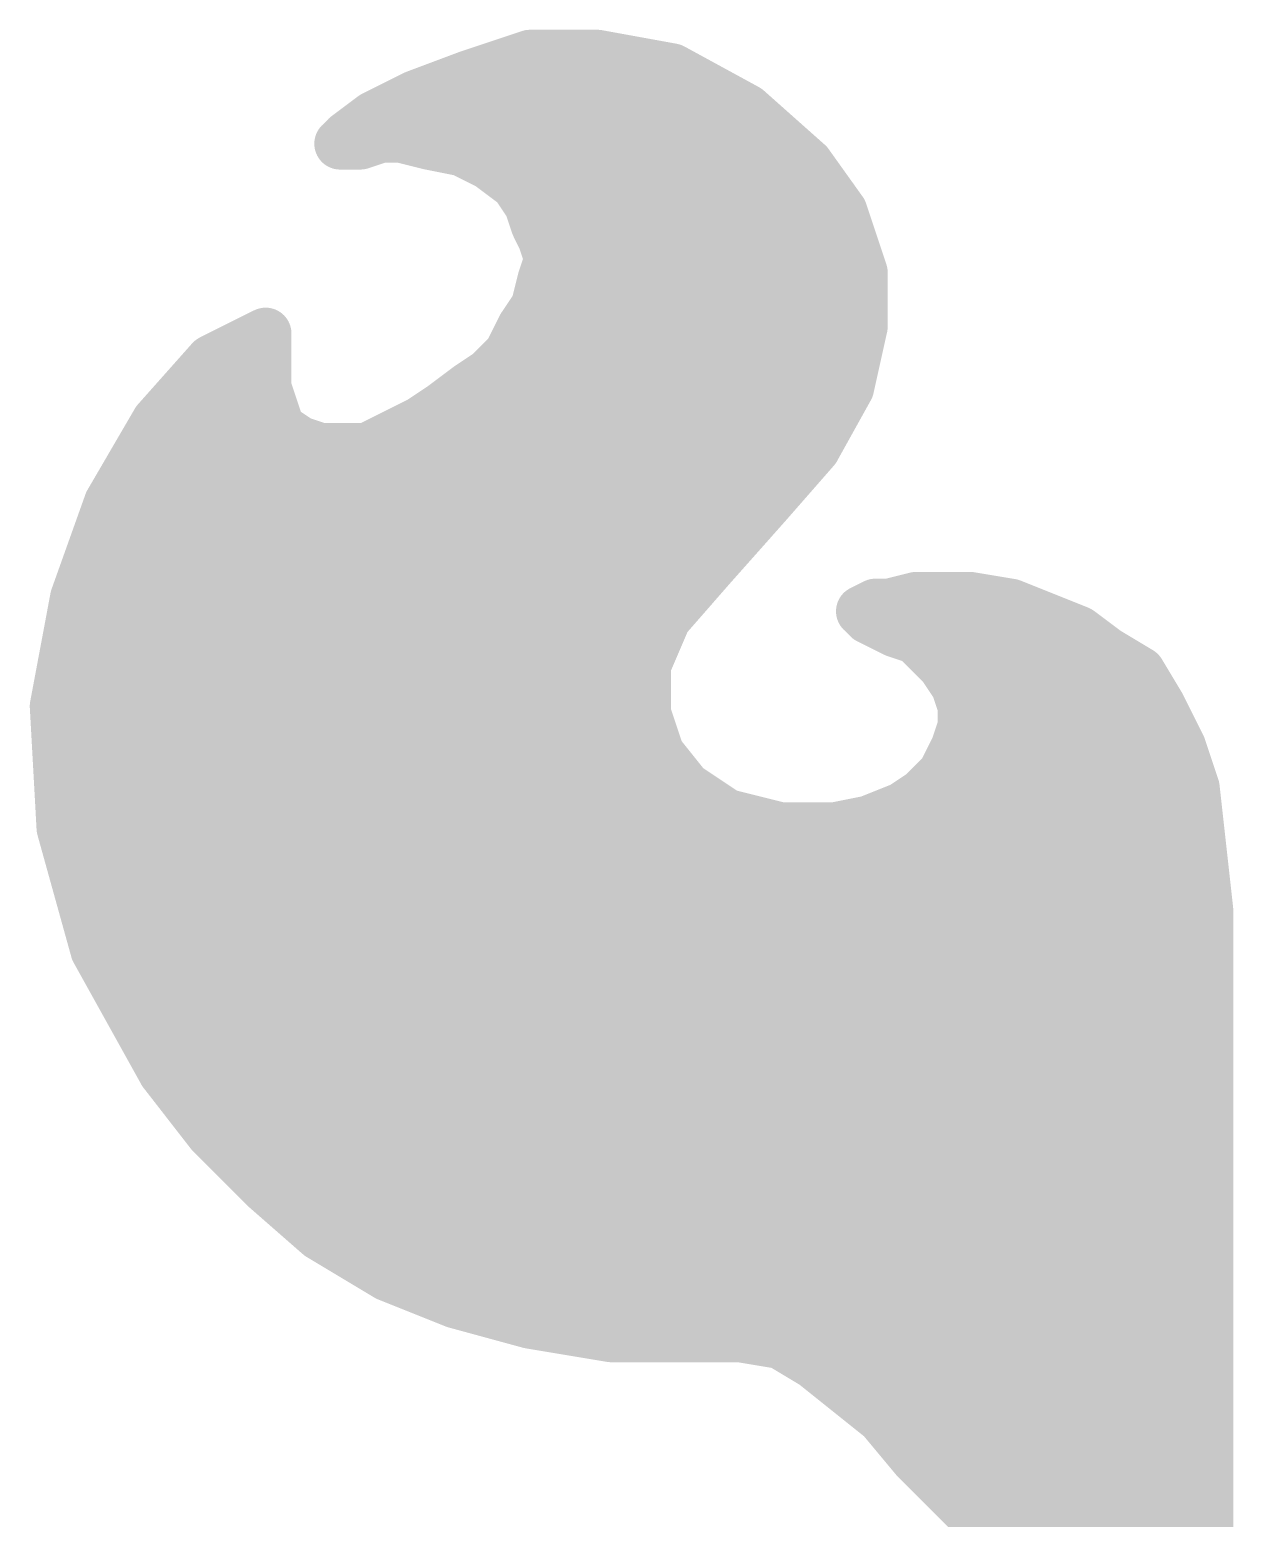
# Model space of a CAD drawing. Extents: x -41 to 66, y -21 to 32.
# Drawn here: x 10.071 to 11.847, y 22.971 to 25.167 of the extents above; entities that cross this region are included whole.
import ezdxf

# ---------------------------------------------------------------- set-up
doc = ezdxf.new("R2010")
doc.units = 0
doc.layers.add('22', color=40, linetype='CONTINUOUS')

msp = doc.modelspace()

# ---------------------------------------------------------------- linework, layer by layer
at = {"layer": '22', "const_width": 0.0762}
for points in [[(10.719, 25.099), (10.809, 25.129)], [(10.809, 25.129), (10.909, 25.129)], [(10.909, 25.129), (11.019, 25.109)], [(10.639, 25.069), (10.719, 25.099)], [(11.019, 25.109), (11.129, 25.049)], [(10.579, 25.039), (10.639, 25.069)], [(10.6411, 25.0698), (11.0909, 25.0698)], [(11.129, 25.049), (11.219, 24.969)], [(10.539, 25.009), (10.579, 25.039)], [(10.529, 24.999), (10.539, 25.009)], [(10.589, 25.009), (10.559, 24.999)], [(10.619, 25.009), (10.589, 25.009)], [(10.659, 24.999), (10.619, 25.009)], [(10.559, 24.999), (10.529, 24.999)], [(10.709, 24.989), (10.659, 24.999)], [(10.686, 24.9936), (11.1913, 24.9936)], [(10.749, 24.969), (10.709, 24.989)], [(10.789, 24.939), (10.749, 24.969)], [(11.219, 24.969), (11.269, 24.899)], [(10.809, 24.909), (10.789, 24.939)], [(10.8034, 24.9174), (11.2559, 24.9174)], [(10.819, 24.879), (10.809, 24.909)], [(11.269, 24.899), (11.299, 24.809)], [(10.829, 24.859), (10.819, 24.879)], [(10.839, 24.829), (10.829, 24.859)], [(10.829, 24.799), (10.839, 24.829)], [(10.8349, 24.8412), (11.2883, 24.8412)], [(11.299, 24.809), (11.299, 24.729)], [(10.819, 24.759), (10.829, 24.799)], [(10.8205, 24.765), (11.299, 24.765)], [(10.799, 24.729), (10.819, 24.759)], [(10.339, 24.679), (10.419, 24.719)], [(10.419, 24.719), (10.419, 24.639)], [(10.779, 24.689), (10.799, 24.729)], [(11.299, 24.729), (11.279, 24.639)], [(10.259, 24.589), (10.339, 24.679)], [(10.3586, 24.6888), (10.419, 24.6888)], [(10.749, 24.659), (10.779, 24.689)], [(10.7788, 24.6888), (11.2901, 24.6888)], [(10.719, 24.639), (10.749, 24.659)], [(10.419, 24.639), (10.439, 24.579)], [(10.679, 24.609), (10.719, 24.639)], [(11.279, 24.639), (11.229, 24.549)], [(10.28, 24.6126), (10.4278, 24.6126)], [(10.649, 24.589), (10.679, 24.609)], [(10.6838, 24.6126), (11.2643, 24.6126)], [(10.189, 24.469), (10.259, 24.589)], [(10.569, 24.549), (10.649, 24.589)], [(10.439, 24.579), (10.469, 24.559)], [(10.469, 24.559), (10.499, 24.549)], [(10.499, 24.549), (10.569, 24.549)], [(11.229, 24.549), (11.159, 24.469)], [(10.2283, 24.5364), (11.218, 24.5364)], [(10.139, 24.329), (10.189, 24.469)], [(10.1859, 24.4602), (11.1512, 24.4602)], [(11.159, 24.469), (11.079, 24.379)], [(10.1586, 24.384), (11.0834, 24.384)], [(11.079, 24.379), (11.009, 24.299)], [(10.109, 24.169), (10.139, 24.329)], [(11.339, 24.319), (11.379, 24.329)], [(11.379, 24.329), (11.459, 24.329)], [(11.459, 24.329), (11.519, 24.319)], [(10.135, 24.3078), (11.0167, 24.3078)], [(11.009, 24.299), (10.979, 24.229)], [(11.299, 24.309), (11.319, 24.319)], [(11.309, 24.299), (11.299, 24.309)], [(11.3002, 24.3078), (11.547, 24.3078)], [(11.349, 24.279), (11.309, 24.299)], [(11.319, 24.319), (11.339, 24.319)], [(11.519, 24.319), (11.619, 24.279)], [(11.379, 24.269), (11.349, 24.279)], [(11.619, 24.279), (11.659, 24.249)], [(11.419, 24.229), (11.379, 24.269)], [(11.659, 24.249), (11.709, 24.219)], [(10.1207, 24.2316), (10.9801, 24.2316)], [(10.979, 24.229), (10.979, 24.159)], [(11.4164, 24.2316), (11.688, 24.2316)], [(11.439, 24.199), (11.419, 24.229)], [(11.709, 24.219), (11.739, 24.169)], [(11.449, 24.169), (11.439, 24.199)], [(10.119, 23.989), (10.109, 24.169)], [(11.449, 24.139), (11.449, 24.169)], [(11.739, 24.169), (11.769, 24.109)], [(10.1098, 24.1554), (10.9802, 24.1554)], [(10.979, 24.159), (10.999, 24.099)], [(11.449, 24.1554), (11.7458, 24.1554)], [(11.439, 24.109), (11.449, 24.139)], [(11.419, 24.069), (11.439, 24.109)], [(11.769, 24.109), (11.789, 24.049)], [(10.114, 24.0792), (11.0148, 24.0792)], [(10.999, 24.099), (11.039, 24.049)], [(11.4241, 24.0792), (11.7789, 24.0792)], [(11.389, 24.039), (11.419, 24.069)], [(11.039, 24.049), (11.099, 24.009)], [(11.359, 24.019), (11.389, 24.039)], [(11.789, 24.049), (11.809, 23.869)], [(11.309, 23.999), (11.359, 24.019)], [(10.1182, 24.003), (11.123, 24.003)], [(11.099, 24.009), (11.179, 23.989)], [(11.259, 23.989), (11.309, 23.999)], [(11.319, 24.003), (11.7941, 24.003)], [(10.169, 23.809), (10.119, 23.989)], [(11.179, 23.989), (11.259, 23.989)], [(10.1363, 23.9268), (11.8026, 23.9268)], [(11.809, 23.869), (11.809, 22.589)], [(10.1574, 23.8506), (11.809, 23.8506)], [(10.269, 23.629), (10.169, 23.809)], [(10.1882, 23.7744), (11.809, 23.7744)], [(10.2306, 23.6982), (11.809, 23.6982)], [(10.339, 23.539), (10.269, 23.629)], [(10.2744, 23.622), (11.809, 23.622)], [(10.3337, 23.5458), (11.809, 23.5458)], [(10.419, 23.459), (10.339, 23.539)], [(10.4084, 23.4696), (11.809, 23.4696)], [(10.499, 23.389), (10.419, 23.459)], [(10.494, 23.3934), (11.809, 23.3934)], [(10.599, 23.329), (10.499, 23.389)], [(10.699, 23.289), (10.599, 23.329)], [(10.6285, 23.3172), (11.809, 23.3172)], [(10.809, 23.259), (10.699, 23.289)], [(10.929, 23.239), (10.809, 23.259)], [(10.917, 23.241), (11.809, 23.241)], [(11.119, 23.239), (10.929, 23.239)], [(11.179, 23.229), (11.119, 23.239)], [(11.229, 23.199), (11.179, 23.229)], [(11.329, 23.119), (11.229, 23.199)], [(11.2718, 23.1648), (11.809, 23.1648)], [(11.379, 23.059), (11.329, 23.119)], [(11.3543, 23.0886), (11.809, 23.0886)], [(11.509, 22.929), (11.379, 23.059)], [(11.4256, 23.0124), (11.809, 23.0124)], [(11.5018, 22.9362), (11.809, 22.9362)]]:
    msp.add_lwpolyline(points, dxfattribs=at)
at = {"layer": '22', "const_width": 0.0381}
for points in [[(10.809, 25.1481, 1), (10.809, 25.11)], [(10.815, 25.1109, 1), (10.803, 25.1471)], [(10.9124, 25.1477, 1), (10.9056, 25.1103)], [(10.909, 25.11, 1), (10.909, 25.1481)], [(10.713, 25.1171, 1), (10.725, 25.0809)], [(10.7257, 25.0812, 1), (10.7123, 25.1168)], [(11.0281, 25.1257, 1), (11.0099, 25.0923)], [(11.0156, 25.0903, 1), (11.0224, 25.1277)], [(10.6323, 25.0868, 1), (10.6457, 25.0512)], [(10.6411, 25.0889, 1), (10.6411, 25.0508)], [(10.6475, 25.052, 1), (10.6305, 25.086)], [(11.0909, 25.0508, 1), (11.0909, 25.0889)], [(11.1417, 25.0632, 1), (11.1163, 25.0348)], [(11.1199, 25.0323, 1), (11.1381, 25.0657)], [(10.5705, 25.056, 1), (10.5875, 25.022)], [(10.5904, 25.0238, 1), (10.5676, 25.0542)], [(10.5276, 25.0242, 1), (10.5504, 24.9938)], [(10.5525, 24.9955, 1), (10.5255, 25.0225)], [(10.589, 25.0281, 1), (10.589, 24.99)], [(10.595, 24.9909, 1), (10.583, 25.0271)], [(10.6236, 25.0275, 1), (10.6144, 24.9905)], [(10.619, 24.99, 1), (10.619, 25.0281)], [(10.529, 25.0181, 1), (10.529, 24.98)], [(10.5155, 25.0125, 1), (10.5425, 24.9855)], [(10.553, 25.0171, 1), (10.565, 24.9809)], [(10.559, 24.98, 1), (10.559, 25.0181)], [(10.6627, 25.0177, 1), (10.6553, 24.9803)], [(10.6544, 24.9805, 1), (10.6636, 25.0175)], [(10.686, 25.0127, 1), (10.686, 24.9746)], [(10.7175, 25.006, 1), (10.7005, 24.972)], [(10.7053, 24.9703, 1), (10.7127, 25.0077)], [(11.1913, 24.9746, 1), (11.1913, 25.0127)], [(10.7604, 24.9842, 1), (10.7376, 24.9538)], [(10.7405, 24.952, 1), (10.7575, 24.986)], [(11.2345, 24.9801, 1), (11.2035, 24.9579)], [(11.2063, 24.9548, 1), (11.2317, 24.9832)], [(10.8049, 24.9496, 1), (10.7731, 24.9284)], [(10.7776, 24.9238, 1), (10.8004, 24.9542)], [(10.8034, 24.9365, 1), (10.8034, 24.8984)], [(11.2559, 24.8984, 1), (11.2559, 24.9365)], [(10.8271, 24.915, 1), (10.7909, 24.903)], [(10.7931, 24.8984, 1), (10.8249, 24.9196)], [(11.2871, 24.905, 1), (11.2509, 24.893)], [(10.836, 24.8875, 1), (10.802, 24.8705)], [(11.2535, 24.8879, 1), (11.2845, 24.9101)], [(10.8009, 24.873, 1), (10.8371, 24.885)], [(10.8471, 24.865, 1), (10.8109, 24.853)], [(10.812, 24.8505, 1), (10.846, 24.8675)], [(10.8349, 24.8603, 1), (10.8349, 24.8222)], [(10.8571, 24.823, 1), (10.8209, 24.835)], [(11.2883, 24.8222, 1), (11.2883, 24.8603)], [(10.8209, 24.823, 1), (10.8571, 24.835)], [(11.3181, 24.809, 1), (11.28, 24.809)], [(10.8109, 24.805, 1), (10.8471, 24.793)], [(10.8475, 24.7944, 1), (10.8105, 24.8036)], [(11.2809, 24.803, 1), (11.3171, 24.815)], [(10.8205, 24.7841, 1), (10.8205, 24.746)], [(11.299, 24.746, 1), (11.299, 24.7841)], [(10.8005, 24.7636, 1), (10.8375, 24.7544)], [(10.8349, 24.7484, 1), (10.8031, 24.7696)], [(10.4381, 24.719, 1), (10.4, 24.719)], [(10.4275, 24.702, 1), (10.4105, 24.736)], [(10.7831, 24.7396, 1), (10.8149, 24.7184)], [(10.816, 24.7205, 1), (10.782, 24.7375)], [(11.3176, 24.7249, 1), (11.2804, 24.7331)], [(11.28, 24.729, 1), (11.3181, 24.729)], [(10.3305, 24.696, 1), (10.3475, 24.662)], [(10.3532, 24.6663, 1), (10.3248, 24.6917)], [(10.3586, 24.7079, 1), (10.3586, 24.6698)], [(10.419, 24.6698, 1), (10.419, 24.7079)], [(10.7788, 24.7079, 1), (10.7788, 24.6698)], [(10.762, 24.6975, 1), (10.796, 24.6805)], [(10.7925, 24.6755, 1), (10.7655, 24.7025)], [(11.2901, 24.6698, 1), (11.2901, 24.7079)], [(10.7355, 24.6725, 1), (10.7625, 24.6455)], [(10.7596, 24.6431, 1), (10.7384, 24.6749)], [(10.4371, 24.645, 1), (10.4009, 24.633)], [(10.7084, 24.6549, 1), (10.7296, 24.6231)], [(10.7304, 24.6238, 1), (10.7076, 24.6542)], [(11.2957, 24.6297, 1), (11.2623, 24.6483)], [(10.28, 24.6317, 1), (10.28, 24.5936)], [(10.4, 24.639, 1), (10.4381, 24.639)], [(10.4278, 24.5936, 1), (10.4278, 24.6317)], [(10.6838, 24.6317, 1), (10.6838, 24.5936)], [(10.6896, 24.5931, 1), (10.6684, 24.6249)], [(11.2604, 24.6431, 1), (11.2976, 24.6349)], [(11.2643, 24.5936, 1), (11.2643, 24.6317)], [(10.2755, 24.5794, 1), (10.2425, 24.5986)], [(10.6384, 24.6049, 1), (10.6596, 24.5731)], [(10.6575, 24.572, 1), (10.6405, 24.606)], [(10.6676, 24.6242, 1), (10.6904, 24.5938)], [(10.2448, 24.6017, 1), (10.2732, 24.5763)], [(10.4496, 24.5949, 1), (10.4284, 24.5631)], [(10.4209, 24.573, 1), (10.4571, 24.585)], [(10.475, 24.5771, 1), (10.463, 24.5409)], [(10.4584, 24.5431, 1), (10.4796, 24.5749)], [(10.499, 24.568, 1), (10.499, 24.5299)], [(10.493, 24.5309, 1), (10.505, 24.5671)], [(10.5605, 24.566, 1), (10.5775, 24.532)], [(10.569, 24.5299, 1), (10.569, 24.568)], [(11.2433, 24.5365, 1), (11.2147, 24.5615)], [(10.2283, 24.5555, 1), (10.2283, 24.5174)], [(11.2123, 24.5583, 1), (11.2457, 24.5397)], [(11.218, 24.5174, 1), (11.218, 24.5555)], [(10.1859, 24.4793, 1), (10.1859, 24.4412)], [(10.1725, 24.4786, 1), (10.2055, 24.4594)], [(10.2069, 24.4626, 1), (10.1711, 24.4754)], [(11.1447, 24.4815, 1), (11.1733, 24.4565)], [(11.1732, 24.4563, 1), (11.1448, 24.4817)], [(11.1512, 24.4412, 1), (11.1512, 24.4793)], [(10.1586, 24.4031, 1), (10.1586, 24.365)], [(11.0648, 24.3917, 1), (11.0932, 24.3663)], [(11.0933, 24.3665, 1), (11.0647, 24.3915)], [(11.0834, 24.365, 1), (11.0834, 24.4031)], [(10.1577, 24.3255, 1), (10.1203, 24.3325)], [(11.379, 24.3481, 1), (11.379, 24.31)], [(11.3836, 24.3105, 1), (11.3744, 24.3475)], [(11.4621, 24.3478, 1), (11.4559, 24.3102)], [(11.459, 24.31, 1), (11.459, 24.3481)], [(10.135, 24.3269, 1), (10.135, 24.2888)], [(10.1211, 24.3354, 1), (10.1569, 24.3226)], [(11.0265, 24.2915, 1), (10.9915, 24.3065)], [(11.0167, 24.2888, 1), (11.0167, 24.3269)], [(11.3125, 24.3225, 1), (11.2855, 24.2955)], [(11.2905, 24.326, 1), (11.3075, 24.292)], [(11.3002, 24.3269, 1), (11.3002, 24.2888)], [(11.3175, 24.316, 1), (11.3005, 24.282)], [(11.319, 24.3381, 1), (11.319, 24.3)], [(11.3275, 24.302, 1), (11.3105, 24.336)], [(11.3344, 24.3375, 1), (11.3436, 24.3005)], [(11.339, 24.3, 1), (11.339, 24.3381)], [(11.5261, 24.3367, 1), (11.5119, 24.3013)], [(11.5159, 24.3002, 1), (11.5221, 24.3378)], [(11.547, 24.2888, 1), (11.547, 24.3269)], [(10.9947, 24.3115, 1), (11.0233, 24.2865)], [(11.2955, 24.2855, 1), (11.3225, 24.3125)], [(11.355, 24.2971, 1), (11.343, 24.2609)], [(11.3405, 24.262, 1), (11.3575, 24.296)], [(11.6304, 24.2942, 1), (11.6076, 24.2638)], [(11.6119, 24.2613, 1), (11.6261, 24.2967)], [(11.3925, 24.2825, 1), (11.3655, 24.2555)], [(11.373, 24.2509, 1), (11.385, 24.2871)], [(11.6688, 24.2653, 1), (11.6492, 24.2327)], [(11.6476, 24.2338, 1), (11.6704, 24.2642)], [(10.1207, 24.2507, 1), (10.1207, 24.2126)], [(10.9615, 24.2365, 1), (10.9965, 24.2215)], [(10.9981, 24.229, 1), (10.96, 24.229)], [(10.9801, 24.2126, 1), (10.9801, 24.2507)], [(11.4164, 24.2507, 1), (11.4164, 24.2126)], [(11.4349, 24.2396, 1), (11.4031, 24.2184)], [(11.4055, 24.2155, 1), (11.4325, 24.2425)], [(11.688, 24.2126, 1), (11.688, 24.2507)], [(11.7253, 24.2288, 1), (11.6927, 24.2092)], [(11.6992, 24.2027, 1), (11.7188, 24.2353)], [(11.4571, 24.205, 1), (11.4209, 24.193)], [(11.4231, 24.1884, 1), (11.4549, 24.2096)], [(10.128, 24.1701, 1), (10.09, 24.1679)], [(11.468, 24.169, 1), (11.4299, 24.169)], [(11.756, 24.1775, 1), (11.722, 24.1605)], [(10.0903, 24.1725, 1), (10.1277, 24.1655)], [(10.1098, 24.1745, 1), (10.1098, 24.1364)], [(10.9971, 24.165, 1), (10.9609, 24.153)], [(10.9802, 24.1364, 1), (10.9802, 24.1745)], [(11.449, 24.1745, 1), (11.449, 24.1364)], [(11.4309, 24.163, 1), (11.4671, 24.175)], [(11.7227, 24.1592, 1), (11.7553, 24.1788)], [(11.7458, 24.1364, 1), (11.7458, 24.1745)], [(10.96, 24.159, 1), (10.9981, 24.159)], [(11.4671, 24.133, 1), (11.4309, 24.145)], [(11.456, 24.1005, 1), (11.422, 24.1175)], [(11.4299, 24.139, 1), (11.468, 24.139)], [(11.7871, 24.115, 1), (11.7509, 24.103)], [(10.114, 24.0983, 1), (10.114, 24.0602)], [(11.0139, 24.1109, 1), (10.9841, 24.0871)], [(10.9809, 24.093, 1), (11.0171, 24.105)], [(11.0148, 24.0602, 1), (11.0148, 24.0983)], [(11.4241, 24.0983, 1), (11.4241, 24.0602)], [(11.4209, 24.115, 1), (11.4571, 24.103)], [(11.752, 24.1005, 1), (11.786, 24.1175)], [(11.7789, 24.0602, 1), (11.7789, 24.0983)], [(11.402, 24.0775, 1), (11.436, 24.0605)], [(11.4325, 24.0555, 1), (11.4055, 24.0825)], [(11.0496, 24.0649, 1), (11.0284, 24.0331)], [(11.0241, 24.0371, 1), (11.0539, 24.0609)], [(11.3996, 24.0231, 1), (11.3784, 24.0549)], [(11.8079, 24.0511, 1), (11.7701, 24.0469)], [(11.7709, 24.043, 1), (11.8071, 24.055)], [(11.3484, 24.0349, 1), (11.3696, 24.0031)], [(11.3661, 24.0013, 1), (11.3519, 24.0367)], [(11.3755, 24.0525, 1), (11.4025, 24.0255)], [(10.1182, 24.0221, 1), (10.1182, 23.984)], [(11.1036, 24.0275, 1), (11.0944, 23.9905)], [(11.0884, 23.9931, 1), (11.1096, 24.0249)], [(11.123, 23.984, 1), (11.123, 24.0221)], [(11.3019, 24.0167, 1), (11.3161, 23.9813)], [(11.319, 24.0221, 1), (11.319, 23.984)], [(11.3127, 23.9803, 1), (11.3053, 24.0177)], [(11.7941, 23.984, 1), (11.7941, 24.0221)], [(10.1374, 23.9941, 1), (10.1006, 23.9839)], [(10.1, 23.9879, 1), (10.138, 23.9901)], [(11.179, 24.0081, 1), (11.179, 23.97)], [(11.1744, 23.9705, 1), (11.1836, 24.0075)], [(11.2553, 24.0077, 1), (11.2627, 23.9703)], [(11.259, 23.97, 1), (11.259, 24.0081)], [(10.1363, 23.9459, 1), (10.1363, 23.9078)], [(11.8026, 23.9078, 1), (11.8026, 23.9459)], [(11.8281, 23.869, 1), (11.79, 23.869)], [(10.1574, 23.8697, 1), (10.1574, 23.8316)], [(11.7901, 23.8669, 1), (11.8279, 23.8711)], [(11.809, 23.8316, 1), (11.809, 23.8697)], [(10.1857, 23.8183, 1), (10.1523, 23.7997)], [(10.1506, 23.8039, 1), (10.1874, 23.8141)], [(10.1882, 23.7934, 1), (10.1882, 23.7553)], [(11.809, 23.7553, 1), (11.809, 23.7934)], [(10.2306, 23.7172, 1), (10.2306, 23.6791)], [(11.809, 23.6791, 1), (11.809, 23.7172)], [(10.284, 23.6407, 1), (10.254, 23.6173)], [(10.2523, 23.6197, 1), (10.2857, 23.6383)], [(10.2744, 23.641, 1), (10.2744, 23.6029)], [(11.809, 23.6029, 1), (11.809, 23.641)], [(10.3337, 23.5648, 1), (10.3337, 23.5267)], [(10.3525, 23.5525, 1), (10.3255, 23.5255)], [(10.324, 23.5273, 1), (10.354, 23.5507)], [(11.809, 23.5267, 1), (11.809, 23.5648)], [(10.4084, 23.4886, 1), (10.4084, 23.4505)], [(11.809, 23.4505, 1), (11.809, 23.4886)], [(10.4315, 23.4733, 1), (10.4065, 23.4447)], [(10.4055, 23.4455, 1), (10.4325, 23.4725)], [(10.494, 23.4124, 1), (10.494, 23.3743)], [(10.5088, 23.4053, 1), (10.4892, 23.3727)], [(10.4865, 23.3747, 1), (10.5115, 23.4033)], [(11.809, 23.3743, 1), (11.809, 23.4124)], [(10.6061, 23.3467, 1), (10.5919, 23.3113)], [(10.5892, 23.3127, 1), (10.6088, 23.3453)], [(10.6285, 23.3362, 1), (10.6285, 23.2981)], [(11.809, 23.2981, 1), (11.809, 23.3362)], [(10.704, 23.3074, 1), (10.694, 23.2706)], [(10.6919, 23.2713, 1), (10.7061, 23.3067)], [(10.8121, 23.2778, 1), (10.8059, 23.2402)], [(10.804, 23.2406, 1), (10.814, 23.2774)], [(10.917, 23.26, 1), (10.917, 23.2219)], [(10.929, 23.2581, 1), (10.929, 23.22)], [(10.9259, 23.2202, 1), (10.9321, 23.2578)], [(11.1221, 23.2578, 1), (11.1159, 23.2202)], [(11.119, 23.22, 1), (11.119, 23.2581)], [(11.1888, 23.2453, 1), (11.1692, 23.2127)], [(11.1759, 23.2102, 1), (11.1821, 23.2478)], [(11.809, 23.2219, 1), (11.809, 23.26)], [(11.2409, 23.2139, 1), (11.2171, 23.1841)], [(11.2192, 23.1827, 1), (11.2388, 23.2153)], [(11.2718, 23.1838, 1), (11.2718, 23.1457)], [(11.809, 23.1457, 1), (11.809, 23.1838)], [(11.3436, 23.1312, 1), (11.3144, 23.1068)], [(11.3171, 23.1041, 1), (11.3409, 23.1339)], [(11.3543, 23.1076, 1), (11.3543, 23.0695)], [(11.809, 23.0695, 1), (11.809, 23.1076)], [(11.3925, 23.0725, 1), (11.3655, 23.0455)], [(11.3644, 23.0468, 1), (11.3936, 23.0712)], [(11.4256, 23.0314, 1), (11.4256, 22.9933)], [(11.809, 22.9933, 1), (11.809, 23.0314)], [(11.5018, 22.9552, 1), (11.5018, 22.9171)], [(11.809, 22.9171, 1), (11.809, 22.9552)]]:
    msp.add_lwpolyline(points, format="xyb", dxfattribs=at)

doc.saveas('drawing.dxf')
